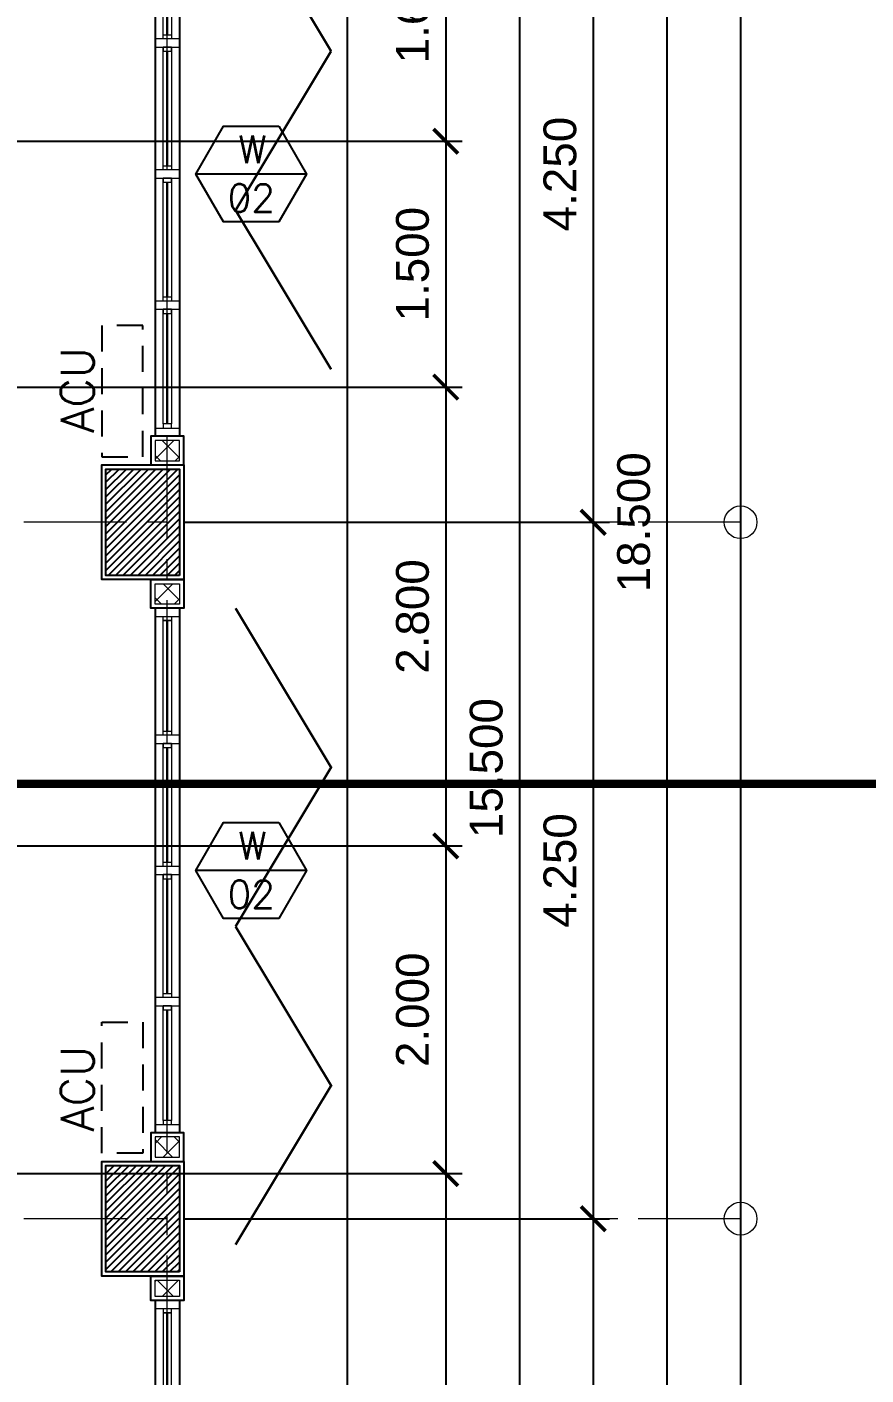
# Model space of a CAD drawing. Header units: metres. Extents: x -12400 to 1, y 0 to 106422.
# Drawn here: x -12137.81 to -12132.69, y 106392.62 to 106400.84 of the extents above; entities that cross this region are included whole.
import ezdxf
from ezdxf.enums import TextEntityAlignment as Align

# ---------------------------------------------------------------- set-up
doc = ezdxf.new("R2010")
doc.units = ezdxf.units.M
doc.header["$PDMODE"] = 35
for name, pattern in [('CENTER', [2, 1.25, -0.25, 0.25, -0.25]), ('HIDDEN2', [4.762499999999999, 3.175, -1.5875]), ('PHANTOM2', [1.25, 0.625, -0.125, 0.125, -0.125, 0.125, -0.125])]:
    doc.linetypes.add(name, pattern=pattern)
for name, color, linetype, lineweight in [('.3', 6, 'Continuous', 30), ('0.1', 1, 'Continuous', 9), ('0.20', 2, 'Continuous', 20), ('A-DIM-100', 8, 'Continuous', 0), ('DIM 001', 251, 'Continuous', 13), ('HATCH', 250, 'Continuous', 5), ('W', 140, 'Continuous', 80)]:
    doc.layers.add(name, color=color, linetype=linetype, lineweight=lineweight)
for name, color, linetype in [('1AR', 1, 'Continuous'), ('1co-door', 1, 'Continuous'), ('2TX-AR', 2, 'Continuous'), ('AR-WALL', 7, 'Continuous'), ('FIXTURE', 35, 'Continuous'), ('SCH-WIND', 181, 'Continuous'), ('stone', 15, 'Continuous'), ('WINDOW', 1, 'Continuous')]:
    doc.layers.add(name, color=color, linetype=linetype)
doc.layers.add('GUIDELINES', color=206, linetype='Continuous', plot=False)
doc.styles.add('DIMTXT-100', font='arial.ttf')
doc.styles.add('PSM', font='simplex')
doc.styles.add('swis721', font='swiss.ttf')
doc.styles.add('T-0.15', font='romans.shx', dxfattribs={"height": 0.15})
doc.dimstyles.new('D-100', dxfattribs={"dimtxt": 0.2, "dimasz": 0.15, "dimexe": 0.1, "dimexo": 0.1, "dimgap": 0.1, "dimtad": 1, "dimdec": 3, "dimzin": 4, "dimdsep": 46, "dimtxsty": 'DIMTXT-100', "dimblk": 'ARCHTICK', "dimcen": 0.2, "dimdle": 0.1, "dimclrd": 8, "dimclre": 8, "dimclrt": 2, "dimadec": 0, "dimazin": 1, "dimtfac": 1, "dimtdec": 3, "dimtofl": 0, "dimtmove": 2, "dimatfit": 3, "dimfxl": 1, "dimarcsym": 0})
doc.dimstyles.new('DIM 200', dxfattribs={"dimtxt": 200, "dimasz": 1, "dimexe": 0, "dimexo": 40, "dimgap": 50, "dimtad": 1, "dimtoh": 1, "dimdec": 0, "dimlfac": 2, "dimtxsty": 'swis721', "dimblk": 'CIR', "dimcen": 0, "dimclrd": 155, "dimclre": 155, "dimclrt": 4, "dimadec": 0, "dimazin": 0, "dimtfac": 1, "dimtdec": 0, "dimtix": 1, "dimtmove": 1, "dimatfit": 3, "dimldrblk": 'CIR', "dimfxl": 0, "dimarcsym": 0})

# ---------------------------------------------------------------- blocks, each defined once
blk = doc.blocks.new('CIR')
at = {"color": 4}
blk.add_circle((0, 0), 50, dxfattribs=at)
blk = doc.blocks.new('_ArchTick')
at = {"color": 0, "linetype": 'ByBlock', "const_width": 0.15}
blk.add_lwpolyline([(-0.5, -0.5), (0.5, 0.5)], dxfattribs=at)
blk = doc.blocks.new('*D150')
at = {"layer": 'DEFPOINTS', "color": 0, "transparency": 16777216}
for p in [(-12136.95441529414, 106407.0702236537), (-12136.95441529414, 106388.5702236537), (-12133.90441529416, 106388.5702236537)]:
    blk.add_point(p, dxfattribs=at)
at = {"layer": 'DIM 001', "color": 8, "lineweight": -2, "transparency": 16777216}
for p, q in [((-12133.90441529416, 106407.1702236538), (-12133.90441529416, 106388.4702236537)), ((-12136.85441529414, 106407.0702236537), (-12133.80441529416, 106407.0702236537)), ((-12136.85441529414, 106388.5702236537), (-12133.80441529416, 106388.5702236537))]:
    blk.add_line(p, q, dxfattribs=at)
at = {"layer": 'DIM 001', "color": 8, "lineweight": -2, "transparency": 16777216, "xscale": 0.15, "yscale": 0.15, "zscale": 0.15}
for p, rotation in [((-12133.90441529416, 106407.0702236537), 90), ((-12133.90441529416, 106388.5702236537), 270)]:
    blk.add_blockref('_ArchTick', p, dxfattribs=dict(at, rotation=rotation))
at = {"layer": 'DIM 001', "color": 2, "transparency": 16777216, "insert": (-12134.10652989167, 106397.8202236537), "char_height": 0.2, "attachment_point": 5, "rotation": 90, "style": 'DIMTXT-100'}
blk.add_mtext('18.500', dxfattribs=at)
blk = doc.blocks.new('*D153')
at = {"layer": 'DEFPOINTS', "color": 0, "transparency": 16777216}
for p in [(-12136.95441529414, 106404.0702236537), (-12136.95441529414, 106388.5702236537), (-12134.80441529418, 106388.5702236537)]:
    blk.add_point(p, dxfattribs=at)
at = {"layer": 'DIM 001', "color": 8, "lineweight": -2, "transparency": 16777216}
for p, q in [((-12134.80441529418, 106404.1702236537), (-12134.80441529418, 106388.4702236537)), ((-12136.85441529414, 106404.0702236537), (-12134.70441529418, 106404.0702236537)), ((-12136.85441529414, 106388.5702236537), (-12134.70441529418, 106388.5702236537))]:
    blk.add_line(p, q, dxfattribs=at)
at = {"layer": 'DIM 001', "color": 8, "lineweight": -2, "transparency": 16777216, "xscale": 0.15, "yscale": 0.15, "zscale": 0.15}
for p, rotation in [((-12134.80441529418, 106404.0702236537), 90), ((-12134.80441529418, 106388.5702236537), 270)]:
    blk.add_blockref('_ArchTick', p, dxfattribs=dict(at, rotation=rotation))
at = {"layer": 'DIM 001', "color": 2, "transparency": 16777216, "insert": (-12135.00652989169, 106396.3202236537), "char_height": 0.2, "attachment_point": 5, "rotation": 90, "style": 'DIMTXT-100'}
blk.add_mtext('15.500', dxfattribs=at)
blk = doc.blocks.new('*D159')
at = {"layer": 'DEFPOINTS', "color": 0, "transparency": 16777216}
for p in [(-12147.47941529414, 106401.7952236537), (-12147.40441529415, 106400.1452236536), (-12135.2544152942, 106400.1452236536)]:
    blk.add_point(p, dxfattribs=at)
at = {"layer": 'DIM 001', "color": 8, "lineweight": -2, "transparency": 16777216}
for p, q in [((-12135.2544152942, 106401.8952236537), (-12135.2544152942, 106400.0452236536)), ((-12147.37941529414, 106401.7952236537), (-12135.1544152942, 106401.7952236537)), ((-12147.30441529415, 106400.1452236536), (-12135.1544152942, 106400.1452236536))]:
    blk.add_line(p, q, dxfattribs=at)
at = {"layer": 'DIM 001', "color": 8, "lineweight": -2, "transparency": 16777216, "xscale": 0.15, "yscale": 0.15, "zscale": 0.15}
for p, rotation in [((-12135.2544152942, 106401.7952236537), 90), ((-12135.2544152942, 106400.1452236536), 270)]:
    blk.add_blockref('_ArchTick', p, dxfattribs=dict(at, rotation=rotation))
at = {"layer": 'DIM 001', "color": 2, "transparency": 16777216, "insert": (-12135.45652989171, 106400.9702236537), "char_height": 0.2, "attachment_point": 5, "rotation": 90, "style": 'DIMTXT-100'}
blk.add_mtext('1.650', dxfattribs=at)
blk = doc.blocks.new('*D160')
at = {"layer": 'DEFPOINTS', "color": 0, "transparency": 16777216}
for p in [(-12147.40441529415, 106400.1452236536), (-12147.40441529416, 106398.6452236537), (-12135.25441529421, 106398.6452236537)]:
    blk.add_point(p, dxfattribs=at)
at = {"layer": 'DIM 001', "color": 8, "lineweight": -2, "transparency": 16777216}
for p, q in [((-12135.25441529421, 106400.2452236536), (-12135.25441529421, 106398.5452236537)), ((-12147.30441529415, 106400.1452236536), (-12135.15441529421, 106400.1452236536)), ((-12147.30441529416, 106398.6452236537), (-12135.15441529421, 106398.6452236537))]:
    blk.add_line(p, q, dxfattribs=at)
at = {"layer": 'DIM 001', "color": 8, "lineweight": -2, "transparency": 16777216, "xscale": 0.15, "yscale": 0.15, "zscale": 0.15}
for p, rotation in [((-12135.25441529421, 106400.1452236536), 90), ((-12135.25441529421, 106398.6452236537), 270)]:
    blk.add_blockref('_ArchTick', p, dxfattribs=dict(at, rotation=rotation))
at = {"layer": 'DIM 001', "color": 2, "transparency": 16777216, "insert": (-12135.45652989172, 106399.3952236537), "char_height": 0.2, "attachment_point": 5, "rotation": 90, "style": 'DIMTXT-100'}
blk.add_mtext('1.500', dxfattribs=at)
blk = doc.blocks.new('*D161')
at = {"layer": 'DEFPOINTS', "color": 0, "transparency": 16777216}
for p in [(-12147.40441529416, 106398.6452236537), (-12147.40441529415, 106395.8452236537), (-12135.25441529421, 106395.8452236537)]:
    blk.add_point(p, dxfattribs=at)
at = {"layer": 'DIM 001', "color": 8, "lineweight": -2, "transparency": 16777216}
for p, q in [((-12135.25441529421, 106398.7452236537), (-12135.25441529421, 106395.7452236537)), ((-12147.30441529416, 106398.6452236537), (-12135.15441529421, 106398.6452236537)), ((-12147.30441529415, 106395.8452236537), (-12135.15441529421, 106395.8452236537))]:
    blk.add_line(p, q, dxfattribs=at)
at = {"layer": 'DIM 001', "color": 8, "lineweight": -2, "transparency": 16777216, "xscale": 0.15, "yscale": 0.15, "zscale": 0.15}
for p, rotation in [((-12135.25441529421, 106398.6452236537), 90), ((-12135.25441529421, 106395.8452236537), 270)]:
    blk.add_blockref('_ArchTick', p, dxfattribs=dict(at, rotation=rotation))
at = {"layer": 'DIM 001', "color": 2, "transparency": 16777216, "insert": (-12135.45652989173, 106397.2452236537), "char_height": 0.2, "attachment_point": 5, "rotation": 90, "style": 'DIMTXT-100'}
blk.add_mtext('2.800', dxfattribs=at)
blk = doc.blocks.new('*D162')
at = {"layer": 'DEFPOINTS', "color": 0, "transparency": 16777216}
for p in [(-12147.40441529415, 106395.8452236537), (-12145.97941529414, 106393.8452236537), (-12135.25441529422, 106393.8452236537)]:
    blk.add_point(p, dxfattribs=at)
at = {"layer": 'DIM 001', "color": 8, "lineweight": -2, "transparency": 16777216}
for p, q in [((-12135.25441529422, 106395.9452236537), (-12135.25441529422, 106393.7452236537)), ((-12147.30441529415, 106395.8452236537), (-12135.15441529422, 106395.8452236537)), ((-12145.87941529414, 106393.8452236537), (-12135.15441529422, 106393.8452236537))]:
    blk.add_line(p, q, dxfattribs=at)
at = {"layer": 'DIM 001', "color": 8, "lineweight": -2, "transparency": 16777216, "xscale": 0.15, "yscale": 0.15, "zscale": 0.15}
for p, rotation in [((-12135.25441529422, 106395.8452236537), 90), ((-12135.25441529422, 106393.8452236537), 270)]:
    blk.add_blockref('_ArchTick', p, dxfattribs=dict(at, rotation=rotation))
at = {"layer": 'DIM 001', "color": 2, "transparency": 16777216, "insert": (-12135.45652989173, 106394.8452236537), "char_height": 0.2, "attachment_point": 5, "rotation": 90, "style": 'DIMTXT-100'}
blk.add_mtext('2.000', dxfattribs=at)
blk = doc.blocks.new('*D163')
at = {"layer": 'DEFPOINTS', "color": 0, "transparency": 16777216}
for p in [(-12145.97941529414, 106393.8452236537), (-12145.95441529414, 106389.5702236539), (-12135.25441529422, 106389.5702236539)]:
    blk.add_point(p, dxfattribs=at)
at = {"layer": 'DIM 001', "color": 8, "lineweight": -2, "transparency": 16777216}
for p, q in [((-12135.25441529422, 106393.9452236537), (-12135.25441529422, 106389.4702236539)), ((-12145.87941529414, 106393.8452236537), (-12135.15441529422, 106393.8452236537)), ((-12145.85441529414, 106389.5702236539), (-12135.15441529422, 106389.5702236539))]:
    blk.add_line(p, q, dxfattribs=at)
at = {"layer": 'DIM 001', "color": 8, "lineweight": -2, "transparency": 16777216, "xscale": 0.15, "yscale": 0.15, "zscale": 0.15}
for p, rotation in [((-12135.25441529422, 106393.8452236537), 90), ((-12135.25441529422, 106389.5702236539), 270)]:
    blk.add_blockref('_ArchTick', p, dxfattribs=dict(at, rotation=rotation))
at = {"layer": 'DIM 001', "color": 2, "transparency": 16777216, "insert": (-12135.45652989173, 106391.7077236538), "char_height": 0.2, "attachment_point": 5, "rotation": 90, "style": 'DIMTXT-100'}
blk.add_mtext('4.275', dxfattribs=at)
blk = doc.blocks.new('*D165')
at = {"layer": 'DEFPOINTS', "color": 0, "transparency": 16777216}
for p in [(-12136.95441529414, 106402.0702236537), (-12136.95441529414, 106397.8202236537), (-12134.35441529416, 106397.8202236537)]:
    blk.add_point(p, dxfattribs=at)
at = {"layer": 'DIM 001', "color": 8, "lineweight": -2, "transparency": 16777216}
for p, q in [((-12134.35441529416, 106402.1702236538), (-12134.35441529416, 106397.7202236537)), ((-12136.85441529414, 106402.0702236537), (-12134.25441529416, 106402.0702236537)), ((-12136.85441529414, 106397.8202236537), (-12134.25441529416, 106397.8202236537))]:
    blk.add_line(p, q, dxfattribs=at)
at = {"layer": 'DIM 001', "color": 8, "lineweight": -2, "transparency": 16777216, "xscale": 0.15, "yscale": 0.15, "zscale": 0.15}
for p, rotation in [((-12134.35441529416, 106402.0702236537), 90), ((-12134.35441529416, 106397.8202236537), 270)]:
    blk.add_blockref('_ArchTick', p, dxfattribs=dict(at, rotation=rotation))
at = {"layer": 'DIM 001', "color": 2, "transparency": 16777216, "insert": (-12134.55652989167, 106399.9452236537), "char_height": 0.2, "attachment_point": 5, "rotation": 90, "style": 'DIMTXT-100'}
blk.add_mtext('4.250', dxfattribs=at)
blk = doc.blocks.new('*D166')
at = {"layer": 'DEFPOINTS', "color": 0, "transparency": 16777216}
for p in [(-12136.95441529414, 106397.8202236537), (-12136.95441529414, 106393.5702236537), (-12134.35441529416, 106393.5702236537)]:
    blk.add_point(p, dxfattribs=at)
at = {"layer": 'DIM 001', "color": 8, "lineweight": -2, "transparency": 16777216}
for p, q in [((-12134.35441529416, 106397.9202236538), (-12134.35441529416, 106393.4702236537)), ((-12136.85441529414, 106397.8202236537), (-12134.25441529416, 106397.8202236537)), ((-12136.85441529414, 106393.5702236537), (-12134.25441529416, 106393.5702236537))]:
    blk.add_line(p, q, dxfattribs=at)
at = {"layer": 'DIM 001', "color": 8, "lineweight": -2, "transparency": 16777216, "xscale": 0.15, "yscale": 0.15, "zscale": 0.15}
for p, rotation in [((-12134.35441529416, 106397.8202236537), 90), ((-12134.35441529416, 106393.5702236537), 270)]:
    blk.add_blockref('_ArchTick', p, dxfattribs=dict(at, rotation=rotation))
at = {"layer": 'DIM 001', "color": 2, "transparency": 16777216, "insert": (-12134.55652989168, 106395.6952236537), "char_height": 0.2, "attachment_point": 5, "rotation": 90, "style": 'DIMTXT-100'}
blk.add_mtext('4.250', dxfattribs=at)
blk = doc.blocks.new('*D167')
at = {"layer": 'DEFPOINTS', "color": 0, "transparency": 16777216}
for p in [(-12136.95441529414, 106393.5702236537), (-12136.95441529414, 106388.5702236537), (-12134.35441529417, 106388.5702236537)]:
    blk.add_point(p, dxfattribs=at)
at = {"layer": 'DIM 001', "color": 8, "lineweight": -2, "transparency": 16777216}
for p, q in [((-12134.35441529417, 106393.6702236538), (-12134.35441529417, 106388.4702236537)), ((-12136.85441529414, 106393.5702236537), (-12134.25441529417, 106393.5702236537)), ((-12136.85441529414, 106388.5702236537), (-12134.25441529417, 106388.5702236537))]:
    blk.add_line(p, q, dxfattribs=at)
at = {"layer": 'DIM 001', "color": 8, "lineweight": -2, "transparency": 16777216, "xscale": 0.15, "yscale": 0.15, "zscale": 0.15}
for p, rotation in [((-12134.35441529417, 106393.5702236537), 90), ((-12134.35441529417, 106388.5702236537), 270)]:
    blk.add_blockref('_ArchTick', p, dxfattribs=dict(at, rotation=rotation))
at = {"layer": 'DIM 001', "color": 2, "transparency": 16777216, "insert": (-12134.55652989168, 106391.0702236537), "char_height": 0.2, "attachment_point": 5, "rotation": 90, "style": 'DIMTXT-100'}
blk.add_mtext('5.000', dxfattribs=at)
blk = doc.blocks.new('*U1776')
at = {"layer": 'HATCH'}
h = blk.add_hatch(dxfattribs=at)
h.set_pattern_fill('ANSI37', color=256, scale=0.03, angle=-180)
h.set_pattern_definition([(225, (-0.9124999999850154, 0), (0.06735192090801863, -0.06735192090801868), []), (314.9999999999999, (-0.9124999999850154, 0), (0.06735192090801868, 0.06735192090801861), [])])
h.paths.add_polyline_path([(0.02500000000873115, 0.1749999999883585), (0.02500000000873115, 0.02499999999417923), (0.1500000000204416, 0.02499999999417923), (0.1500000000204416, 0.1749999999883585)])
blk.add_lwpolyline([(0, 0.1999999999825377), (0, 0), (0.1750000000146208, 0), (0.1750000000146208, 0.1999999999825377)], close=True)
blk.add_lwpolyline([(0.02500000000873115, 0.1749999999883585), (0.02500000000873115, 0.02499999999417923), (0.1500000000204416, 0.02499999999417923), (0.1500000000204416, 0.1749999999883585)], close=True, dxfattribs=at)
blk = doc.blocks.new('*U1999')
at = {"layer": 'HATCH'}
h = blk.add_hatch(dxfattribs=at)
h.set_pattern_fill('ANSI37', color=256, scale=0.03, angle=-180)
h.set_pattern_definition([(225, (-0.9374999999786804, 0), (0.06735192090801863, -0.06735192090801868), []), (314.9999999999999, (-0.9374999999786804, 0), (0.06735192090801868, 0.06735192090801861), [])])
h.paths.add_polyline_path([(0.02500000000873115, 0.1749999999883585), (0.02500000000873115, 0.02499999999417923), (0.1250000000267766, 0.02499999999417923), (0.1250000000267766, 0.1749999999883585)])
blk.add_lwpolyline([(0, 0.1999999999825377), (0, 0), (0.1500000000209558, 0), (0.1500000000209558, 0.1999999999825377)], close=True)
blk.add_lwpolyline([(0.02500000000873115, 0.1749999999883585), (0.02500000000873115, 0.02499999999417923), (0.1250000000267766, 0.02499999999417923), (0.1250000000267766, 0.1749999999883585)], close=True, dxfattribs=at)
blk = doc.blocks.new('W01')
at = {"layer": '.3', "color": 3}
for points in [[(-12141.02941529414, 106324.9881123901), (-12140.21691529415, 106324.9881123902)], [(-12140.11691529415, 106324.9881123902), (-12139.27941529414, 106324.9881123903)], [(-12139.17941529414, 106324.9881123903), (-12138.34191529414, 106324.9881123906)], [(-12138.24191529414, 106324.9881123906), (-12137.42941529414, 106324.9881123907)]]:
    blk.add_lwpolyline(points, dxfattribs=at)
at = {"layer": '0.20'}
for points in [[(-12141.10441529414, 106325.0631123901), (-12141.05441529414, 106325.0631123901), (-12141.05441529414, 106324.9131123901), (-12141.10441529414, 106324.9131123901)], [(-12141.02941529414, 106325.0131123901), (-12141.05441529414, 106325.0131123901), (-12141.05441529414, 106324.9631123901), (-12141.02941529414, 106324.9631123901)], [(-12140.19191529415, 106325.0131123902), (-12140.21691529415, 106325.0131123902), (-12140.21691529415, 106324.9631123902), (-12140.19191529415, 106324.9631123902)], [(-12140.19191529415, 106325.0631123903), (-12140.14191529415, 106325.0631123903), (-12140.14191529415, 106324.9131123902), (-12140.19191529415, 106324.9131123902)], [(-12140.14191529415, 106325.0131123902), (-12140.11691529415, 106325.0131123902), (-12140.11691529415, 106324.9631123902), (-12140.14191529415, 106324.9631123902)], [(-12139.25441529414, 106325.0131123903), (-12139.27941529414, 106325.0131123903), (-12139.27941529414, 106324.9631123903), (-12139.25441529414, 106324.9631123903)], [(-12139.25441529414, 106325.0631123904), (-12139.20441529414, 106325.0631123904), (-12139.20441529414, 106324.9131123904), (-12139.25441529414, 106324.9131123904)], [(-12139.20441529414, 106325.0131123903), (-12139.17941529414, 106325.0131123903), (-12139.17941529414, 106324.9631123903), (-12139.20441529414, 106324.9631123903)], [(-12138.31691529414, 106325.0131123905), (-12138.34191529414, 106325.0131123905), (-12138.34191529414, 106324.9631123905), (-12138.31691529414, 106324.9631123905)], [(-12138.31691529414, 106325.0631123905), (-12138.26691529414, 106325.0631123905), (-12138.26691529414, 106324.9131123905), (-12138.31691529414, 106324.9131123905)], [(-12138.26691529414, 106325.0131123905), (-12138.24191529414, 106325.0131123905), (-12138.24191529414, 106324.9631123905), (-12138.26691529414, 106324.9631123905)], [(-12137.42941529414, 106325.0131123907), (-12137.40441529414, 106325.0131123907), (-12137.40441529414, 106324.9631123907), (-12137.42941529414, 106324.9631123907)], [(-12137.35441529414, 106325.0631123907), (-12137.40441529414, 106325.0631123907), (-12137.40441529414, 106324.9131123907), (-12137.35441529414, 106324.9131123907)]]:
    blk.add_lwpolyline(points, close=True, dxfattribs=at)
at = {"layer": '0.20', "color": 8}
for points in [[(-12140.19191529415, 106325.0131123902), (-12141.02941529414, 106325.0131123901), (-12141.02941529414, 106324.9631123901), (-12140.19191529415, 106324.9631123902)], [(-12139.25441529414, 106325.0131123904), (-12140.14191529415, 106325.0131123902)], [(-12138.31691529414, 106325.0131123906), (-12139.20441529414, 106325.0131123904)], [(-12138.26691529414, 106324.9631123906), (-12137.42941529414, 106324.9631123907), (-12137.42941529414, 106325.0131123907), (-12138.26691529414, 106325.0131123906)], [(-12140.14191529415, 106324.9631123902), (-12139.25441529414, 106324.9631123904)], [(-12139.20441529414, 106324.9631123904), (-12138.31691529414, 106324.9631123906)]]:
    blk.add_lwpolyline(points, dxfattribs=at)
at = {"layer": 'WINDOW'}
for p, q in [((-12141.10441529414, 106325.0631123901), (-12137.35441529414, 106325.0631123907)), ((-12141.10441529414, 106324.9131123901), (-12137.35441529414, 106324.9131123907))]:
    blk.add_line(p, q, dxfattribs=at)
blk = doc.blocks.new('2FCOLUMNS')
h = blk.add_hatch()
h.set_pattern_fill('ANSI31', color=8, scale=0.01)
h.set_pattern_definition([(45, (12128.21296792571, -106237.5702236537), (-0.02245064030267288, 0.02245064030267288), [])])
h.paths.add_polyline_path([(0.02499999999599822, 18.02499999999418), (0.4749999999967258, 18.02499999999418), (0.4749999999967258, 18.67500000000291), (0.02499999999599822, 18.67500000000291)])
h.paths.add_polyline_path([(4.924999999997453, 18.67500000000291), (4.924999999997453, 18.22499999999127), (4.274999999997817, 18.22499999999127), (4.274999999997817, 18.67500000000291)])
h.paths.add_polyline_path([(9.174999999997453, 18.02499999999418), (8.724999999996726, 18.02499999999418), (8.724999999996726, 18.67500000000291), (9.174999999997453, 18.67500000000291)])
h.paths.add_polyline_path([(13.42499999999745, 17.52499999999418), (13.42499999999745, 17.97500000000582), (12.77499999999782, 17.97500000000582), (12.77499999999782, 17.52499999999418)])
h.paths.add_polyline_path([(17.024999999996, 18.02499999999418), (17.47499999999673, 18.02499999999418), (17.47499999999673, 18.67500000000291), (17.024999999996, 18.67500000000291)])
h.paths.add_polyline_path([(21.274999999996, 18.67500000000291), (21.274999999996, 18.22499999999127), (21.92499999999563, 18.22499999999127), (21.92499999999563, 18.67500000000291)])
h.paths.add_polyline_path([(26.17499999999563, 18.02499999999418), (25.72499999999491, 18.02499999999418), (25.72499999999491, 18.67500000000291), (26.17499999999563, 18.67500000000291)])
h.paths.add_polyline_path([(26.17499999999563, 13.27499999999418), (25.72499999999491, 13.27499999999418), (25.72499999999491, 13.92500000000291), (26.17499999999563, 13.92500000000291)])
h.paths.add_polyline_path([(21.37499999999636, 13.27499999999418), (21.82499999999709, 13.27499999999418), (21.82499999999709, 13.92500000000291), (21.37499999999636, 13.92500000000291)])
h.paths.add_polyline_path([(17.024999999996, 13.27499999999418), (17.47499999999673, 13.27499999999418), (17.47499999999673, 13.92500000000291), (17.024999999996, 13.92500000000291)])
h.paths.add_polyline_path([(12.92499999999563, 13.27499999999418), (13.32499999999709, 13.27499999999418), (13.32499999999709, 13.67500000000291), (12.92499999999563, 13.67500000000291)])
h.paths.add_polyline_path([(9.174999999997453, 13.27499999999418), (8.724999999996726, 13.27499999999418), (8.724999999996726, 13.92500000000291), (9.174999999997453, 13.92500000000291)])
h.paths.add_polyline_path([(4.82499999999709, 13.27499999999418), (4.374999999996362, 13.27499999999418), (4.374999999996362, 13.92500000000291), (4.82499999999709, 13.92500000000291)])
h.paths.add_polyline_path([(0.02499999999599822, 13.27499999999418), (0.4749999999967258, 13.27499999999418), (0.4749999999967258, 13.92500000000291), (0.02499999999599822, 13.92500000000291)])
h.paths.add_polyline_path([(0.02499999999599822, 9.02499999999418), (0.4749999999967258, 9.02499999999418), (0.4749999999967258, 9.67500000000291), (0.02499999999599822, 9.67500000000291)])
h.paths.add_polyline_path([(9.174999999997453, 9.02499999999418), (8.724999999996726, 9.02499999999418), (8.724999999996726, 9.67500000000291), (9.174999999997453, 9.67500000000291)])
h.paths.add_polyline_path([(17.024999999996, 9.02499999999418), (17.47499999999673, 9.02499999999418), (17.47499999999673, 9.67500000000291), (17.024999999996, 9.67500000000291)])
h.paths.add_polyline_path([(26.17499999999563, 9.02499999999418), (25.72499999999491, 9.02499999999418), (25.72499999999491, 9.67500000000291), (26.17499999999563, 9.67500000000291)])
h.paths.add_polyline_path([(26.17499999999563, 4.774999999994179), (25.72499999999491, 4.774999999994179), (25.72499999999491, 5.42500000000291), (26.17499999999563, 5.42500000000291)])
h.paths.add_polyline_path([(21.82499999999709, 4.774999999994179), (21.37499999999636, 4.774999999994179), (21.37499999999636, 5.42500000000291), (21.82499999999709, 5.42500000000291)])
h.paths.add_polyline_path([(17.024999999996, 4.774999999994179), (17.47499999999673, 4.774999999994179), (17.47499999999673, 5.42500000000291), (17.024999999996, 5.42500000000291)])
h.paths.add_polyline_path([(13.32499999999709, 4.774999999994179), (12.87499999999636, 4.774999999994179), (12.87499999999636, 5.42500000000291), (13.32499999999709, 5.42500000000291)])
h.paths.add_polyline_path([(9.174999999997453, 4.774999999994179), (8.724999999996726, 4.774999999994179), (8.724999999996726, 5.42500000000291), (9.174999999997453, 5.42500000000291)])
h.paths.add_polyline_path([(4.374999999996362, 4.774999999994179), (4.82499999999709, 4.774999999994179), (4.82499999999709, 5.42500000000291), (4.374999999996362, 5.42500000000291)])
h.paths.add_polyline_path([(0.02499999999599822, 4.774999999994179), (0.4749999999967258, 4.774999999994179), (0.4749999999967258, 5.42500000000291), (0.02499999999599822, 5.42500000000291)])
h.paths.add_polyline_path([(0.02499999999599822, 2.25), (0.4749999999967258, 2.25), (0.4749999999967258, 2.900000000008731), (0.02499999999599822, 2.900000000008731)])
h.paths.add_polyline_path([(0.0249999999996362, 0.02499999999417923), (0.4250000000010914, 0.02499999999417923), (0.4250000000010914, 0.4250000000029104), (0.0249999999996362, 0.4250000000029104)])
h.paths.add_polyline_path([(2.899999999997817, 0.02500000000873115), (2.899999999997817, 0.4750000000203727), (2.249999999998181, 0.4750000000203727), (2.249999999998181, 0.02500000000873115)])
h.paths.add_polyline_path([(4.924999999997453, 0.02500000000873115), (4.924999999997453, 0.4750000000203727), (4.274999999997817, 0.4750000000203727), (4.274999999997817, 0.02500000000873115)])
h.paths.add_polyline_path([(9.174999999997453, 0.02500000000873115), (8.724999999996726, 0.02500000000873115), (8.724999999996726, 0.6750000000174623), (9.174999999997453, 0.6750000000174623)])
h.paths.add_polyline_path([(13.42499999999745, 1.025000000008731), (13.42499999999745, 1.475000000020373), (12.77499999999782, 1.475000000020373), (12.77499999999782, 1.025000000008731)])
h.paths.add_polyline_path([(17.024999999996, 0.02500000000873115), (17.47499999999673, 0.02500000000873115), (17.47499999999673, 0.6750000000174623), (17.024999999996, 0.6750000000174623)])
h.paths.add_polyline_path([(21.274999999996, 0.02500000000873115), (21.274999999996, 0.4750000000203727), (21.92499999999563, 0.4750000000203727), (21.92499999999563, 0.02500000000873115)])
h.paths.add_polyline_path([(26.17499999999563, 0.02500000000873115), (25.72499999999491, 0.02500000000873115), (25.72499999999491, 0.6750000000174623), (26.17499999999563, 0.6750000000174623)])
at = {"color": 7}
for points in [[(26.19999999999527, 9), (25.69999999999527, 9), (25.69999999999527, 9.69999999999709), (26.19999999999527, 9.69999999999709)], [(26.19999999999527, 4.75), (25.69999999999527, 4.75), (25.69999999999527, 5.44999999999709), (26.19999999999527, 5.44999999999709)]]:
    blk.add_lwpolyline(points, close=True, dxfattribs=at)
at = {"layer": 'stone', "color": 5}
for points in [[(26.17499999999563, 9.02499999999418), (25.72499999999491, 9.02499999999418), (25.72499999999491, 9.67500000000291), (26.17499999999563, 9.67500000000291)], [(26.17499999999563, 4.774999999994179), (25.72499999999491, 4.774999999994179), (25.72499999999491, 5.42500000000291), (26.17499999999563, 5.42500000000291)]]:
    blk.add_lwpolyline(points, close=True, dxfattribs=at)
blk = doc.blocks.new('A$C12cb2730')
at = {"layer": '.3', "color": 3}
for points in [[(0.749999999998181, 0.0749999999825377), (0.0750000000007276, 0.07499999999708962)], [(1.549999999999272, 0.0749999996914994), (0.8500000000003638, 0.07499999996798579)], [(2.350000000000364, 0.07499999956053216), (1.650000000001455, 0.0749999996914994)], [(3.125, 0.0749999995023245), (2.450000000002547, 0.07499999956053216)]]:
    blk.add_lwpolyline(points, dxfattribs=at)
at = {"layer": '0.20'}
for points in [[(0, 0.1500000000087311), (0.0499999999992724, 0.1500000000087311), (0.0499999999992724, 0), (0, 0)], [(0.0750000000007276, 0.1000000000058208), (0.0499999999992724, 0.1000000000058208), (0.0499999999992724, 0.05000000000291038), (0.0750000000007276, 0.05000000000291038)], [(0.7749999999996362, 0.09999999980209395), (0.749999999998181, 0.09999999980209395), (0.749999999998181, 0.04999999979918357), (0.7749999999996362, 0.04999999979918357)], [(0.8249999999989086, 0.1499999998777639), (0.7749999999996362, 0.1499999998777639), (0.7749999999996362, -1.309672370553017e-10), (0.8249999999989086, -1.309672370553017e-10)], [(0.8249999999989086, 0.09999999980209395), (0.8500000000003638, 0.09999999980209395), (0.8500000000003638, 0.04999999979918357), (0.8249999999989086, 0.04999999979918357)], [(1.575000000000728, 0.09999999967112672), (1.549999999999272, 0.09999999967112672), (1.549999999999272, 0.04999999966821633), (1.575000000000728, 0.04999999966821633)], [(1.625, 0.1499999997467967), (1.575000000000728, 0.1499999997467967), (1.575000000000728, -2.619344741106033e-10), (1.625, -2.619344741106033e-10)], [(1.625, 0.09999999967112672), (1.650000000001455, 0.09999999967112672), (1.650000000001455, 0.04999999966821633), (1.625, 0.04999999966821633)], [(2.375000000001819, 0.0999999995547114), (2.350000000000364, 0.0999999995547114), (2.350000000000364, 0.04999999955180101), (2.375000000001819, 0.04999999955180101)], [(2.425000000001091, 0.1499999996303814), (2.375000000001819, 0.1499999996303814), (2.375000000001819, -3.783497959375381e-10), (2.425000000001091, -3.783497959375381e-10)], [(2.425000000001091, 0.0999999995547114), (2.450000000002547, 0.0999999995547114), (2.450000000002547, 0.04999999955180101), (2.425000000001091, 0.04999999955180101)], [(3.125, 0.09999999949650373), (3.150000000001455, 0.09999999949650373), (3.150000000001455, 0.04999999949359335), (3.125, 0.04999999949359335)], [(3.200000000000728, 0.1499999994994141), (3.150000000001455, 0.1499999994994141), (3.150000000001455, -5.093170329928398e-10), (3.200000000000728, -5.093170329928398e-10)]]:
    blk.add_lwpolyline(points, close=True, dxfattribs=at)
at = {"layer": '0.20', "color": 8}
for points in [[(0.7749999999996362, 0.04999999998835847), (0.0750000000007276, 0.05000000000291038), (0.0750000000007276, 0.1000000000058208), (0.7749999999996362, 0.09999999999126885)], [(0.8249999999989086, 0.09999999997671694), (1.575000000000728, 0.09999999970023055)], [(1.625, 0.09999999970023055), (2.375000000001819, 0.0999999995547114)], [(2.425000000001091, 0.0999999995547114), (3.125, 0.09999999949650373), (3.125, 0.04999999949359335), (2.425000000001091, 0.04999999955180101)], [(1.575000000000728, 0.04999999969732016), (0.8249999999989086, 0.04999999997380655)], [(2.375000000001819, 0.04999999955180101), (1.625, 0.04999999969732016)]]:
    blk.add_lwpolyline(points, dxfattribs=at)
at = {"layer": 'WINDOW'}
for p, q in [((3.200000000000728, 0.1499999994994141), (0, 0.1500000000087311)), ((3.200000000000728, -5.093170329928398e-10), (0, 0))]:
    blk.add_line(p, q, dxfattribs=at)
blk = doc.blocks.new('FP_2F')
at = {"layer": '1AR', "color": 1}
blk.add_lwpolyline([(18, 1.000000000058208), (18, -7.275957614183426e-11), (28.19999999999891, -1.455191522836685e-11), (28.19999999999891, 20.69999999996799), (18, 20.69999999996799), (18, 19.69999999996799)], dxfattribs=at)
at = {"layer": '1co-door', "color": 3, "linetype": 'HIDDEN2', "ltscale": 0.05}
for points in [[(26.94999999999891, 11.54999999997381), (26.69999999999891, 11.54999999997381), (26.69999999999891, 10.74999999998545), (26.94999999999891, 10.74999999998545)], [(26.94999999999891, 6.499999999985448), (26.69999999999891, 6.499999999985448), (26.69999999999891, 7.299999999973807), (26.94999999999891, 7.299999999973807)]]:
    blk.add_lwpolyline(points, close=True, dxfattribs=at)
at = {"layer": 'FIXTURE', "const_width": 0.015}
for points in [[(27.51668330196844, 14.19580201315694), (28.10000000058062, 13.22499999996217)], [(27.51668330196844, 12.25419798676739), (28.10000000058062, 13.22499999996217)], [(27.51668330196844, 12.25419798676739), (28.10000000058062, 11.28339597357262)], [(27.51668330196844, 9.824999999953434), (28.10000000058062, 8.854197986758663), (27.51668330196844, 7.883395973549341)], [(27.51668330196844, 7.883395973549341), (28.10000000058062, 6.91259396035457), (27.51668330196844, 5.941791947145248)]]:
    blk.add_lwpolyline(points, dxfattribs=at)
blk.add_blockref('2FCOLUMNS', (1.000000000003638, 0.9999999999854481))
for name, p, rotation in [('*U1776', (27.19999999999891, 10.69999999993888), 90), ('*U1776', (27.19999999999891, 6.449999999938882), 90), ('W01', (-106297.8881123906, -12135.50441529414), 270)]:
    blk.add_blockref(name, p, dxfattribs=dict(rotation=rotation))
at = {"xscale": -1.000000000000012, "rotation": 90}
for name, p in [('*U1776', (27.19999999999891, 9.999999999985448)), ('*U1999', (27.19999999999891, 5.750000000014552))]:
    blk.add_blockref(name, p, dxfattribs=at)
at = {"layer": 'AR-WALL', "rotation": 90}
for p in [(27.17499999950269, 10.8749999999709), (27.17499999950269, 6.624999999970896)]:
    blk.add_blockref('A$C12cb2730', p, dxfattribs=at)
at = {"layer": '0.1', "color": 2, "insert": (28.39999999999418, 10.34999999996217), "char_height": 0.22, "attachment_point": 5, "rotation": 89.99999999999983}
blk.add_mtext_dynamic_manual_height_columns('{\\Fx-hlvm1s|c0;\\W0.9;\\T0.9;\\C3;LN OF LEDGE}', width=5150.828219755791, gutter_width=1, heights=[0], dxfattribs=at)
at = {"layer": '2TX-AR', "char_height": 0.2, "width": 0.5102757, "attachment_point": 5, "style": 'PSM'}
for insert, rotation in [((26.55079283162922, 11.1571271935245), 89.99999999999999), ((26.55079283162922, 6.892872806434752), 90.00000000000003)]:
    blk.add_mtext('ACU', dxfattribs=dict(at, insert=insert, rotation=rotation))
blk = doc.blocks.new('W-TAG')
at = {"layer": 'SCH-WIND'}
blk.add_line((-0.2999999999883585, 1.4210854715202e-14), (0.2999999999883585, -1.4210854715202e-14), dxfattribs=at)
blk.add_lwpolyline([(-0.1500000000232831, 0.2598076211288429), (-0.3000000000465661, 1.4210854715202e-14), (-0.1500000000232831, -0.2598076211288429), (0.1499999999650754, -0.2598076211288429), (0.2999999999883585, -1.4210854715202e-14), (0.1499999999650754, 0.2598076211288429)], close=True, dxfattribs=at)
at = {"layer": 'SCH-WIND', "color": 2, "style": 'T-0.15'}
for tag, p in [('W-TAG', (-0.005861362880693832, 0.1346037882111908)), ('W-NO', (-1.4210854715202e-14, -0.1299038105644215))]:
    blk.add_attdef(tag, text='', height=0.15, dxfattribs=at).set_placement(p, align=Align.MIDDLE_CENTER)
blk = doc.blocks.new('GRID1')
at = {"color": 6, "linetype": 'PHANTOM2'}
for points in [[(-12134.25441529414, 106384.7702236537), (-12134.25441529414, 106412.5702236537)], [(-12130.75441529413, 106398.6202236537), (-12163.75441529414, 106398.6202236537)], [(-12130.75441529413, 106394.3702236537), (-12163.75441529414, 106394.3702236537)]]:
    blk.add_leader(points, dimstyle='DIM 200', override={"dimasz": 0.002, "dimgap": 60, "dimtad": 0}, dxfattribs=at)

msp = doc.modelspace()

# ---------------------------------------------------------------- linework, layer by layer
at = {"layer": 'GUIDELINES'}
for points in [[(-12166.45441529414, 106411.7702236537), (-12133.45441529413, 106411.7702236537), (-12133.45441529413, 106383.9702236537), (-12166.45441529414, 106383.9702236537)], [(-12166.00441529414, 106411.3202236537), (-12133.90441529414, 106411.3202236537), (-12133.90441529414, 106384.4202236537), (-12166.00441529414, 106384.4202236537)], [(-12165.55441529414, 106410.8702236537), (-12134.35441529414, 106410.8702236537), (-12134.35441529414, 106384.8702236537), (-12165.55441529414, 106384.8702236537)], [(-12165.10441529414, 106410.4202236537), (-12134.80441529414, 106410.4202236537), (-12134.80441529414, 106385.3202236537), (-12165.10441529414, 106385.3202236537)], [(-12165.10441529414, 106410.4202236537), (-12134.80441529414, 106410.4202236537), (-12134.80441529414, 106385.3202236537), (-12165.10441529414, 106385.3202236537)], [(-12164.65441529414, 106409.9702236537), (-12135.25441529414, 106409.9702236537), (-12135.25441529414, 106385.7702236537), (-12164.65441529414, 106385.7702236537)]]:
    msp.add_lwpolyline(points, close=True, dxfattribs=at)
at = {"layer": 'W', "linetype": 'CENTER', "ltscale": 1.2, "const_width": 0.05}
msp.add_lwpolyline([(-12167.3544152944, 106396.2235543709), (-12098.61296792597, 106396.2235543709), (-12098.61296792597, 106396.2235543709), (-12098.77290731897, 106396.2235543709)], dxfattribs=at)

# ---------------------------------------------------------------- block references
msp.add_blockref('FP_2F', (-12164.05441529414, 106387.4702236537))
at = {"layer": 'A-DIM-100'}
msp.add_blockref('GRID1', (-2.700000000000728, -0.8000000000029104), dxfattribs=at)
at = {"layer": 'SCH-WIND', "color": 2}
ref = msp.add_blockref('W-TAG', (-12136.44191529436, 106399.945223653), dxfattribs=dict(at, xscale=-1.125000000042443, yscale=1.125000000042443, zscale=1.125000000042443))
ref.add_attrib('W-NO', '02', dxfattribs={"color": 2, "height": 0.1687500000063664, "style": 'T-0.15'}).set_placement((-12136.44191529436, 106399.7990818661), align=Align.MIDDLE_CENTER)
ref.add_attrib('W-TAG', 'W', dxfattribs={"color": 2, "height": 0.1687500000063664, "style": 'T-0.15'}).set_placement((-12136.43532126112, 106400.0966529147), align=Align.MIDDLE_CENTER)
ref = msp.add_blockref('W-TAG', (-12136.44191529437, 106395.6952236537), dxfattribs=dict(at, xscale=-1.125000000042443, yscale=1.125000000042443, zscale=1.125000000042443))
ref.add_attrib('W-NO', '02', dxfattribs={"color": 2, "height": 0.1687500000063664, "style": 'T-0.15'}).set_placement((-12136.44191529437, 106395.5490818668), align=Align.MIDDLE_CENTER)
ref.add_attrib('W-TAG', 'W', dxfattribs={"color": 2, "height": 0.1687500000063664, "style": 'T-0.15'}).set_placement((-12136.43532126112, 106395.8466529154), align=Align.MIDDLE_CENTER)

# ---------------------------------------------------------------- dimensions: what is measured, and where the dimension line sits
at = {"layer": 'DIM 001'}
for base, p1, p2, picture, middle in [((-12133.90441529416, 106388.5702236537), (-12136.95441529414, 106407.0702236537), (-12136.95441529414, 106388.5702236537), '*D150', (-12134.10652989167, 106397.8202236537)), ((-12134.80441529418, 106388.5702236537), (-12136.95441529414, 106404.0702236537), (-12136.95441529414, 106388.5702236537), '*D153', (-12135.00652989169, 106396.3202236537)), ((-12134.35441529416, 106397.8202236537), (-12136.95441529414, 106402.0702236537), (-12136.95441529414, 106397.8202236537), '*D165', (-12134.55652989167, 106399.9452236537)), ((-12135.2544152942, 106400.1452236536), (-12147.47941529414, 106401.7952236537), (-12147.40441529414, 106400.1452236536), '*D159', (-12135.45652989171, 106400.9702236537)), ((-12135.25441529421, 106398.6452236537), (-12147.40441529414, 106400.1452236536), (-12147.40441529416, 106398.6452236537), '*D160', (-12135.45652989172, 106399.3952236537)), ((-12135.25441529421, 106395.8452236537), (-12147.40441529416, 106398.6452236537), (-12147.40441529415, 106395.8452236537), '*D161', (-12135.45652989173, 106397.2452236537)), ((-12134.35441529416, 106393.5702236537), (-12136.95441529414, 106397.8202236537), (-12136.95441529414, 106393.5702236537), '*D166', (-12134.55652989168, 106395.6952236537)), ((-12135.25441529422, 106393.8452236537), (-12147.40441529415, 106395.8452236537), (-12145.97941529414, 106393.8452236537), '*D162', (-12135.45652989173, 106394.8452236537)), ((-12135.25441529422, 106389.5702236539), (-12145.97941529414, 106393.8452236537), (-12145.95441529414, 106389.5702236538), '*D163', (-12135.45652989173, 106391.7077236538)), ((-12134.35441529417, 106388.5702236537), (-12136.95441529414, 106393.5702236537), (-12136.95441529414, 106388.5702236537), '*D167', (-12134.55652989168, 106391.0702236537))]:
    dim = msp.add_linear_dim(base=base, p1=p1, p2=p2, angle=90, dimstyle='D-100', dxfattribs=at)
    dim.commit()
    dim.dimension.update_dxf_attribs({"geometry": picture, "text_midpoint": middle})

doc.saveas('drawing.dxf')
